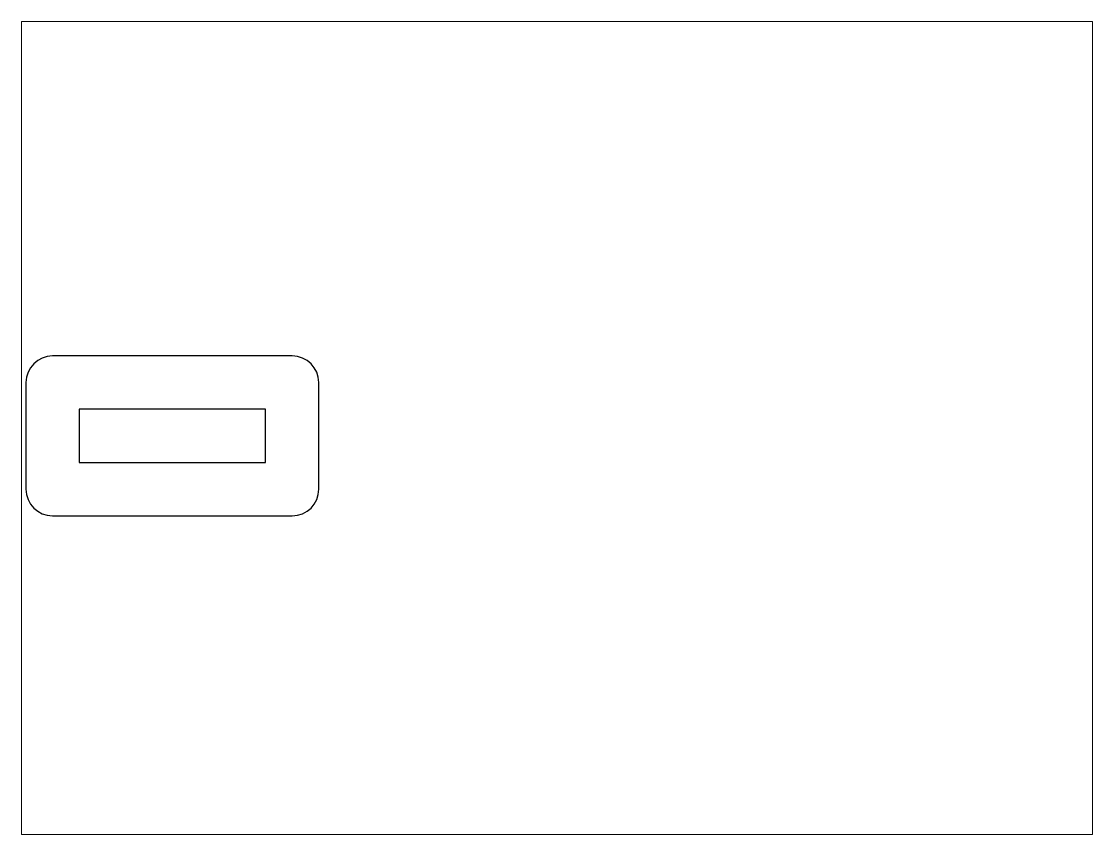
# Paper-space layout 'Layout2' of a CAD drawing. Header units: millimetres. Extents: x 26 to 231, y 20 to 176.
# The model-space entities are those that its viewports show. They can reach past a viewport. Long polylines and large blocks are cut down to what shows.
import ezdxf

# ---------------------------------------------------------------- set-up
doc = ezdxf.new("R2010")
doc.units = ezdxf.units.MM

msp = doc.modelspace()

# ---------------------------------------------------------------- linework, layer by layer
at = {"color": 7, "linetype": 'Continuous', "lineweight": 25}
for p, q in [((17.375, 15.997), (8.375, 15.997)), ((7.375, 14.997), (7.375, 10.997)), ((18.375, 10.997), (18.375, 14.997)), ((9.375, 13.997), (9.375, 11.997)), ((16.375, 13.997), (9.375, 13.997)), ((16.375, 11.997), (16.375, 13.997)), ((9.375, 11.997), (16.375, 11.997)), ((8.375, 9.997), (17.375, 9.997))]:
    msp.add_line(p, q, dxfattribs=at)
for centre, start, end in [((8.375, 14.997), 90, 180), ((17.375, 14.997), 0, 90), ((8.375, 10.997), 180, 270), ((17.375, 10.997), 270, 0)]:
    msp.add_arc(centre, 1, start, end, dxfattribs=at)

psp = doc.layouts.new('Layout2')

# ---------------------------------------------------------------- viewports
at = {"layer": '0'}
psp.add_viewport(center=(128.5, 97.5), size=(205.6, 156), view_center_point=(27.318, 13.293), view_height=30.52239, dxfattribs=at)

doc.saveas('drawing.dxf')
